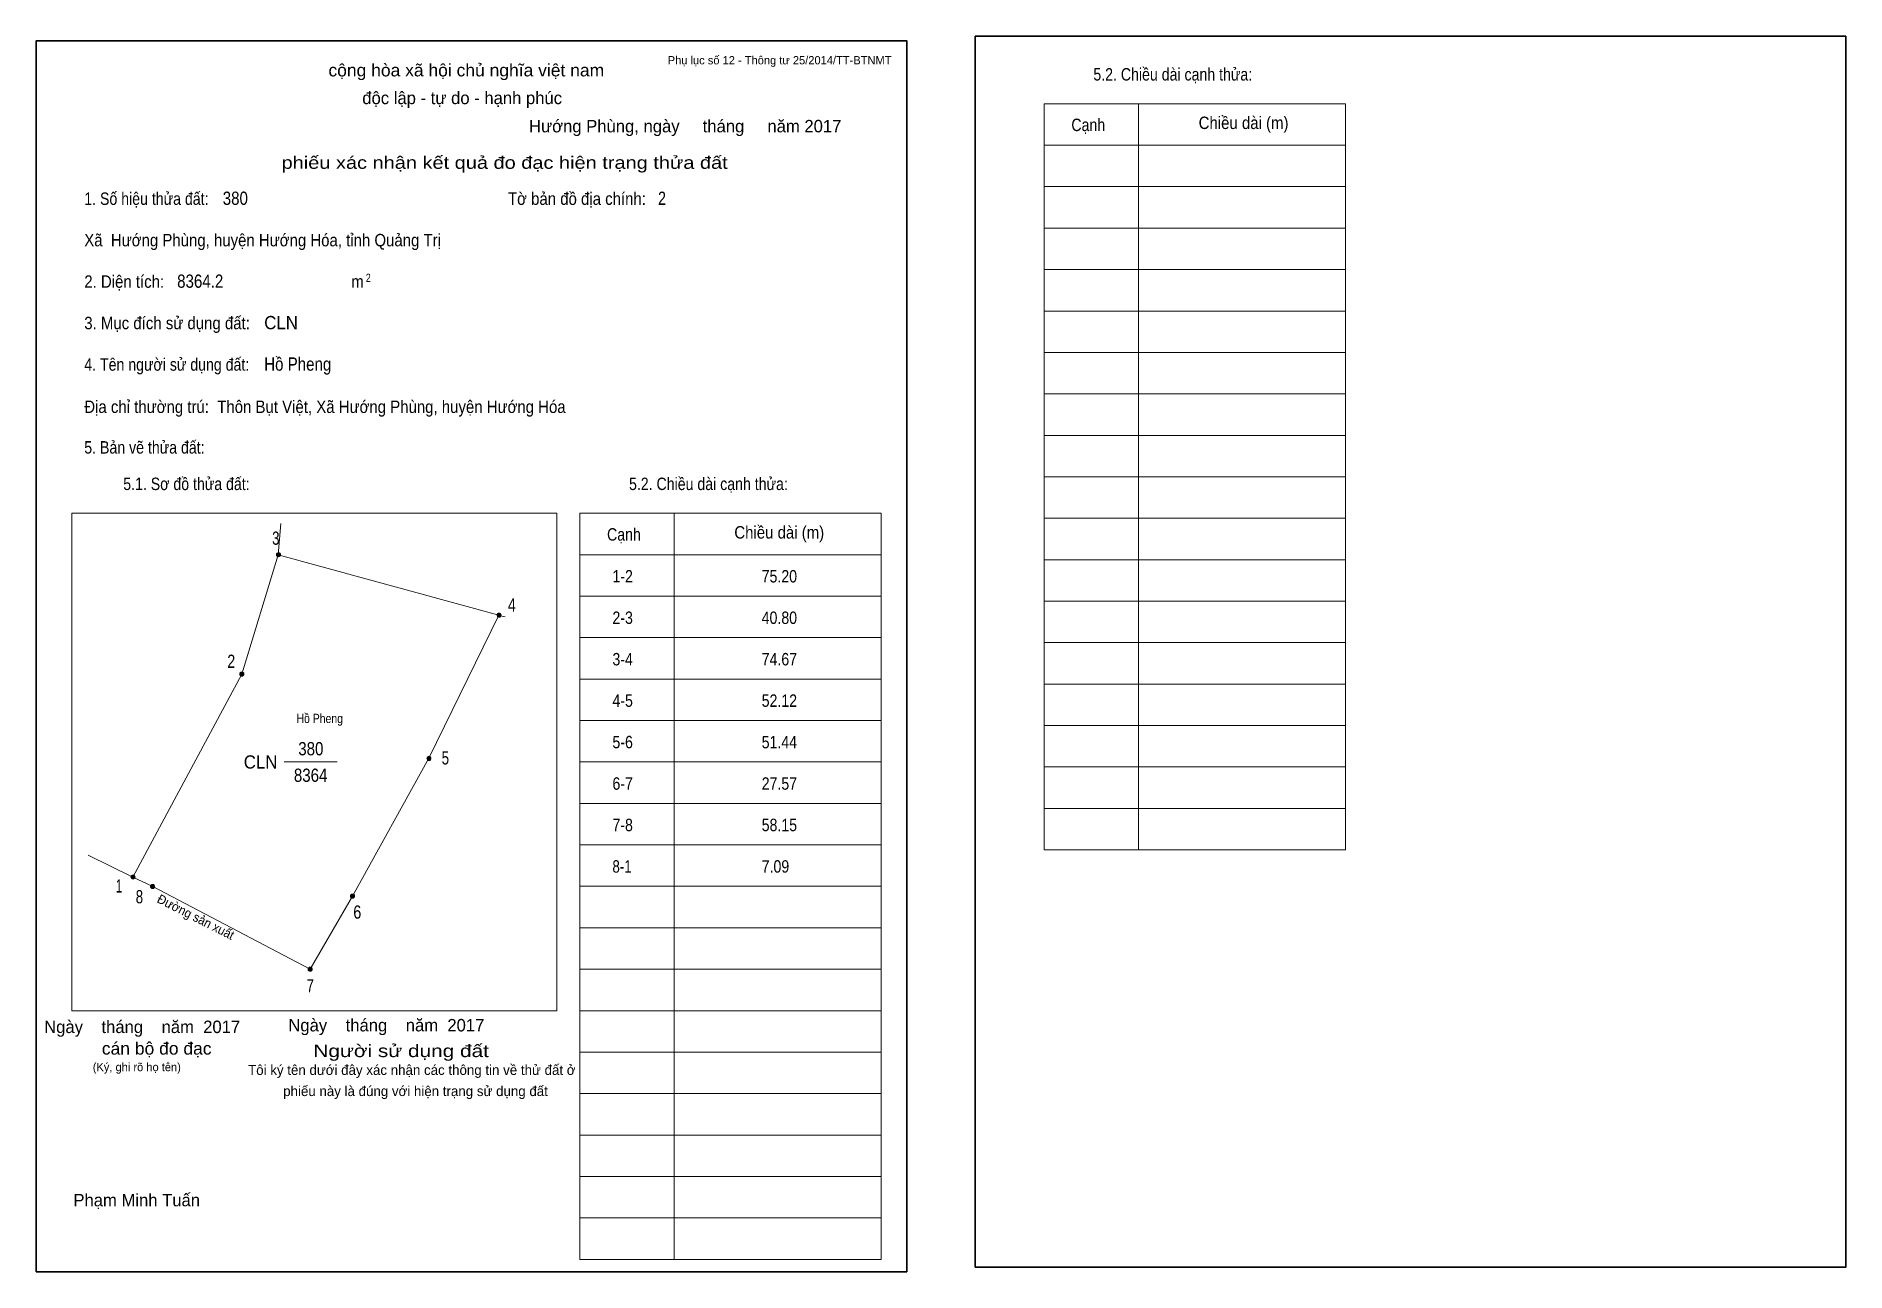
# Model space of a CAD drawing. Header units: centimetres. Extents: x 0 to 43.6, y 0 to 29.8.
import ezdxf
from ezdxf.enums import TextEntityAlignment as Align

# ---------------------------------------------------------------- set-up
doc = ezdxf.new("R2010")
doc.units = ezdxf.units.CM
doc.header["$LTSCALE"] = 0.12
for name, color, linetype in [('30', 7, 'Continuous'), ('34', 7, 'Continuous'), ('62', 7, 'Continuous')]:
    doc.layers.add(name, color=color, linetype=linetype)
for name, color, linetype, lineweight in [('32', 7, 'Continuous', 13), ('33', 7, 'Continuous', 13), ('61', 7, 'Continuous', 13), ('63', 7, 'Continuous', 13)]:
    doc.layers.add(name, color=color, linetype=linetype, lineweight=lineweight)

msp = doc.modelspace()

# ---------------------------------------------------------------- hatches: boundary and pattern name
at = {"layer": '32'}
for points in [[(5.8959, 17.3004, 1), (5.7959, 17.3004, 1)], [(11.2154, 15.8431, 1), (11.1154, 15.8431, 1)], [(5.0096, 14.4198, 1), (4.9096, 14.4198, 1)], [(9.5232, 12.3857, 1), (9.4232, 12.3857, 1)], [(2.3853, 9.5243, 1), (2.2853, 9.5243, 1)], [(2.8566, 9.2953, 1), (2.7566, 9.2953, 1)], [(7.6782, 9.0642, 1), (7.5782, 9.0642, 1)], [(6.6604, 7.3004, 1), (6.5604, 7.3004, 1)]]:
    msp.add_hatch(color=256, dxfattribs=at).paths.add_polyline_path(points)

# ---------------------------------------------------------------- linework, layer by layer
for centre in [(5.8459, 17.3004), (11.1654, 15.8431), (4.9596, 14.4198), (9.4732, 12.3857), (2.3353, 9.5243), (2.8066, 9.2953), (7.6282, 9.0642), (6.6104, 7.3004)]:
    msp.add_circle(centre, 0.05, dxfattribs=at)
at = {"layer": '33'}
msp.add_line((5.98, 12.3), (7.26, 12.3), dxfattribs=at)
at = {"layer": '61'}
for p, q in [((5.9, 18.05), (5.84, 17.3)), ((5.84, 17.3), (11.16, 15.84))]:
    msp.add_line(p, q, dxfattribs=at)
for points in [[(5.84, 17.3), (4.96, 14.42), (2.33, 9.52)], [(11.16, 15.84), (9.47, 12.39), (7.63, 9.06), (6.61, 7.3), (2.8, 9.3), (2.33, 9.52), (1.25, 10.05)], [(11.16, 15.84), (11.23, 15.82), (11.31, 15.8)]]:
    msp.add_lwpolyline(points, dxfattribs=at)
at = {"layer": '63'}
for p, q in [((24.31, 28.18), (31.58, 28.18)), ((24.31, 10.18), (24.31, 28.18)), ((26.59, 10.18), (26.59, 28.18)), ((31.58, 10.18), (31.58, 28.18)), ((24.31, 27.18), (31.58, 27.18)), ((24.31, 26.18), (31.58, 26.18)), ((24.31, 25.18), (31.58, 25.18)), ((24.31, 24.18), (31.58, 24.18)), ((24.31, 23.18), (31.58, 23.18)), ((24.31, 22.18), (31.58, 22.18)), ((24.31, 21.18), (31.58, 21.18)), ((24.31, 20.18), (31.58, 20.18)), ((24.31, 19.18), (31.58, 19.18)), ((0.86, 18.3), (12.56, 18.3)), ((0.86, 6.3), (0.86, 18.3)), ((12.56, 6.3), (12.56, 18.3)), ((13.11, 18.3), (20.38, 18.3)), ((13.11, 0.3), (13.11, 18.3)), ((15.39, 0.3), (15.39, 18.3)), ((20.38, 0.3), (20.38, 18.3)), ((24.31, 18.18), (31.58, 18.18)), ((13.11, 17.3), (20.38, 17.3)), ((24.31, 17.18), (31.58, 17.18)), ((13.11, 16.3), (20.38, 16.3)), ((24.31, 16.18), (31.58, 16.18)), ((13.11, 15.3), (20.38, 15.3)), ((24.31, 15.18), (31.58, 15.18)), ((13.11, 14.3), (20.38, 14.3)), ((24.31, 14.18), (31.58, 14.18)), ((13.11, 13.3), (20.38, 13.3)), ((24.31, 13.18), (31.58, 13.18)), ((13.11, 12.3), (20.38, 12.3)), ((24.31, 12.18), (31.58, 12.18)), ((24.31, 12.18), (31.58, 12.18)), ((13.11, 11.3), (20.38, 11.3)), ((24.31, 11.18), (31.58, 11.18)), ((13.11, 10.3), (20.38, 10.3)), ((24.31, 10.18), (31.58, 10.18)), ((13.11, 9.3), (20.38, 9.3)), ((13.11, 8.3), (20.38, 8.3)), ((13.11, 7.3), (20.38, 7.3)), ((0.86, 6.3), (12.56, 6.3)), ((13.11, 6.3), (20.38, 6.3)), ((13.11, 5.3), (20.38, 5.3)), ((13.11, 4.3), (20.38, 4.3)), ((13.11, 3.3), (20.38, 3.3)), ((13.11, 2.3), (20.38, 2.3)), ((13.11, 2.3), (20.38, 2.3)), ((13.11, 1.3), (20.38, 1.3)), ((13.11, 0.3), (20.38, 0.3))]:
    msp.add_line(p, q, dxfattribs=at)
at = {"layer": '63', "lineweight": 35}
for points in [[(0, 0), (0, 29.7), (21, 29.7), (21, 0)], [(22.65, 0.11), (22.65, 29.81), (43.65, 29.81), (43.65, 0.11)]]:
    msp.add_lwpolyline(points, close=True, dxfattribs=at)

# ---------------------------------------------------------------- texts
at = {"layer": '30'}
for s, width, p in [('1-2', 0.85, (13.9, 16.63)), ('75.20', 0.85, (17.5, 16.63)), ('2-3', 0.85, (13.9, 15.63)), ('40.80', 0.85, (17.5, 15.63)), ('3-4', 0.85, (13.9, 14.63)), ('74.67', 0.85, (17.5, 14.63)), ('4-5', 0.85, (13.9, 13.63)), ('52.12', 0.85, (17.5, 13.63)), ('5-6', 0.85, (13.9, 12.63)), ('51.44', 0.85, (17.5, 12.63)), ('6-7', 0.85, (13.9, 11.63)), ('27.57', 0.85, (17.5, 11.63)), ('7-8', 0.85, (13.9, 10.63)), ('58.15', 0.85, (17.5, 10.63)), ('8-1', 0.8, (13.9, 9.63)), ('7.09', 0.85, (17.5, 9.63))]:
    msp.add_text(s, height=0.3, dxfattribs=dict(at, width=width)).set_placement(p)
at = {"layer": '32'}
for s, width, p in [('3', 0.75, (5.78, 17.54)), ('4', 0.8, (11.475, 15.93)), ('2', 0.8, (4.705, 14.57)), ('5', 0.75, (9.87, 12.24)), ('1', 0.65, (2, 9.15)), ('8', 0.75, (2.49, 8.89)), ('6', 0.8, (7.745, 8.52)), ('7', 0.75, (6.61, 6.74))]:
    msp.add_text(s, height=0.32, dxfattribs=dict(at, width=width)).set_placement(p, align=Align.CENTER)
at = {"layer": '33', "width": 0.85}
for s, p in [('380', (6.625, 12.46)), ('8364', (6.62, 11.82))]:
    msp.add_text(s, height=0.32, dxfattribs=at).set_placement(p, align=Align.CENTER)
at = {"layer": '33', "width": 0.95}
msp.add_text('CLN', height=0.32, dxfattribs=at).set_placement((5.82, 12.14), align=Align.RIGHT)
at = {"layer": '34'}
for s, width, p in [('380', 0.85, (4.5, 25.74)), ('2', 0.8, (15, 25.74)), ('8364.2', 0.85, (3.4, 23.74)), ('CLN', 0.95, (5.5, 22.74)), ('Hồ Pheng', 0.85, (5.5, 21.74))]:
    msp.add_text(s, height=0.32, dxfattribs=dict(at, width=width)).set_placement(p)
at = {"layer": '62', "width": 0.85}
msp.add_text('Hồ Pheng', height=0.2216, dxfattribs=at).set_placement((6.84, 13.24), align=Align.CENTER)
at = {"layer": '62', "width": 0.95}
msp.add_text('Đường sản xuất', height=0.2216, rotation=333.048, dxfattribs=at).set_placement((3.7998, 8.4628), align=Align.CENTER)
at = {"layer": '63'}
for s, height, p in [('Phụ lục số 12 - Thông tư 25/2014/TT-BTNMT', 0.2, (20.63, 29.13)), ('Ngày    tháng    năm  2017', 0.3, (10.81, 5.8)), ('Ngày    tháng    năm  2017', 0.3, (4.92, 5.76)), ('(Ký, ghi rõ họ tên)', 0.2, (3.49, 4.84))]:
    msp.add_text(s, height=height, dxfattribs=at).set_placement(p, align=Align.RIGHT)
at = {"layer": '63', "width": 1.05}
msp.add_text('cộng hòa xã hội chủ nghĩa việt nam', height=0.3, dxfattribs=at).set_placement((10.375, 28.84), align=Align.CENTER)
at = {"layer": '63'}
for s, height, width, p in [('5.2. Chiều dài cạnh thửa:', 0.3, 0.85, (25.5, 28.74)), ('Cạnh', 0.3, 0.85, (24.97, 27.52)), ('Chiều dài (m)', 0.3, 0.9, (28.04, 27.57)), ('1. Số hiệu thửa đất:', 0.3, 0.85, (1.16, 25.74)), ('Tờ bản đồ địa chính:', 0.3, 0.9, (11.38, 25.74)), ('Xã  Hướng Phùng, huyện Hướng Hóa, tỉnh Quảng Trị', 0.3, 0.9, (1.16, 24.74)), ('2. Diện tích:', 0.3, 0.9, (1.16, 23.74)), ('2', 0.2, 0.8, (7.95, 23.88)), ('m', 0.3, 0.9, (7.6, 23.74)), ('3. Mục đích sử dụng đất:', 0.3, 0.9, (1.16, 22.74)), ('4. Tên người sử dụng đất:', 0.3, 0.85, (1.16, 21.74)), ('Địa chỉ thường trú:  Thôn Bụt Việt, Xã Hướng Phùng, huyện Hướng Hóa', 0.3, 0.9, (1.16, 20.72)), ('5. Bản vẽ thửa đất:', 0.3, 0.85, (1.16, 19.74)), ('5.1. Sơ đồ thửa đất:', 0.3, 0.85, (2.1, 18.86)), ('5.2. Chiều dài cạnh thửa:', 0.3, 0.85, (14.3, 18.86)), ('Cạnh', 0.3, 0.85, (13.77, 17.64)), ('Chiều dài (m)', 0.3, 0.9, (16.84, 17.69))]:
    msp.add_text(s, height=height, dxfattribs=dict(at, width=width)).set_placement(p)
for s, height, p in [('độc lập - tự do - hạnh phúc', 0.3, (10.275, 28.17)), ('Hướng Phùng, ngày     tháng     năm 2017', 0.3, (15.655, 27.49)), ('Tôi ký tên dưới đây xác nhận các thông tin về thử đất ở ', 0.24, (9.105, 4.75)), ('phiếu này là đúng với hiện trạng sử dụng đất', 0.24, (9.15, 4.24)), ('Phạm Minh Tuấn', 0.3, (2.425, 1.58))]:
    msp.add_text(s, height=height, dxfattribs=at).set_placement(p, align=Align.CENTER)
for s, width, p in [('phiếu xác nhận kết quả đo đạc hiện trạng thửa đất', 1.2, (16.68, 26.61)), ('cán bộ đo đạc', 1.05, (4.23, 5.24)), ('Người sử dụng đất', 1.25, (10.92, 5.18))]:
    msp.add_text(s, height=0.3, dxfattribs=dict(at, width=width)).set_placement(p, align=Align.RIGHT)

doc.saveas('drawing.dxf')
